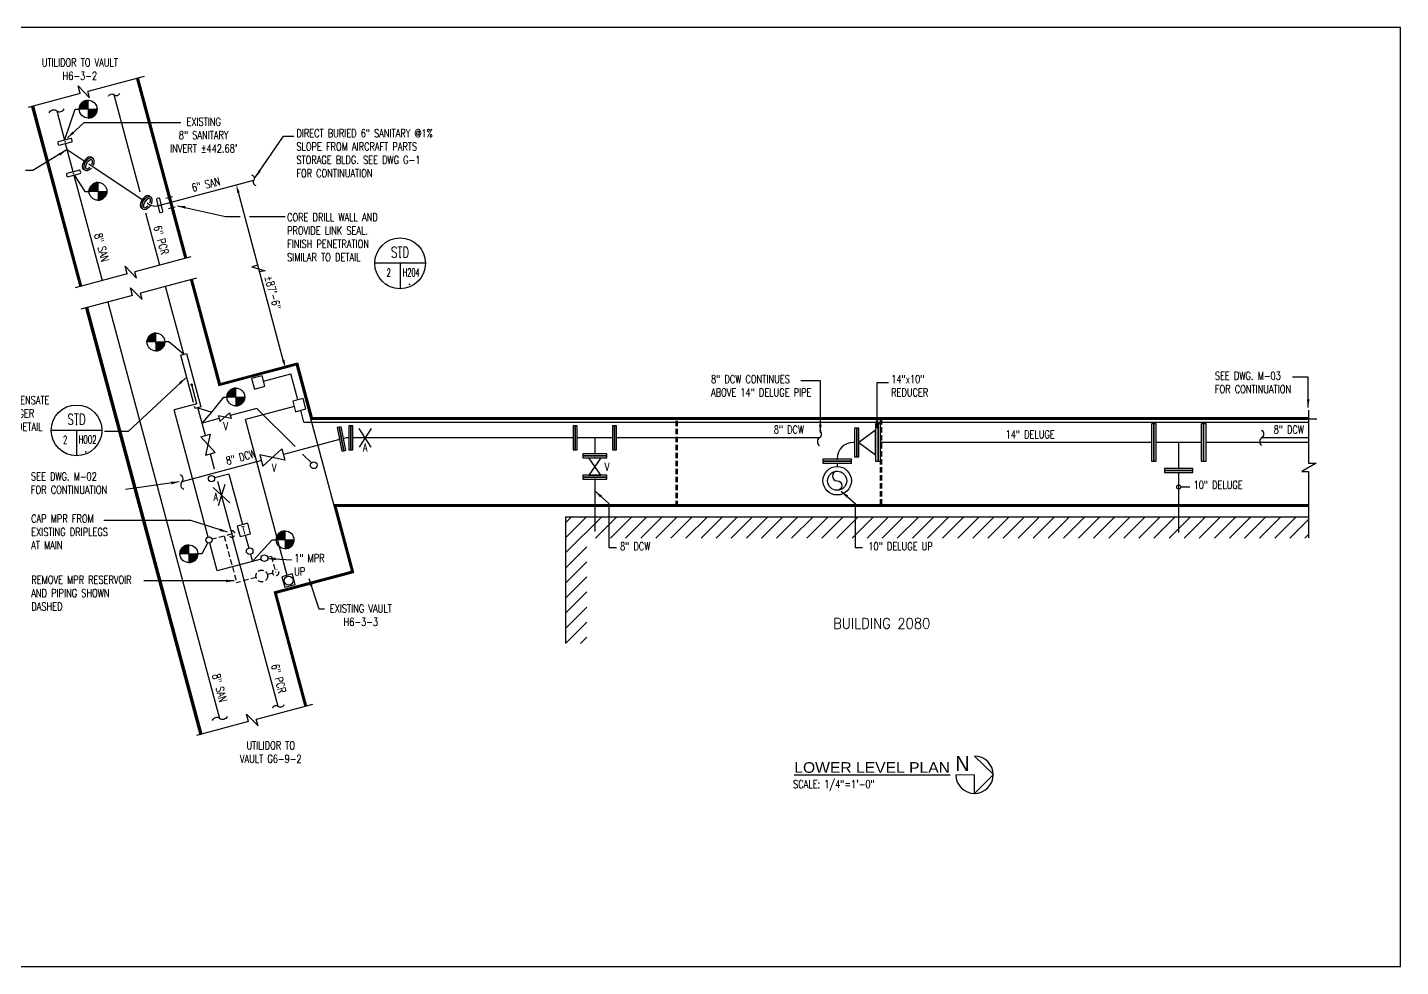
# Model space of a CAD drawing. Header units: inches. Extents: x 414 to 3373, y -413 to 990.
# Drawn here: x 810 to 1582, y 187 to 715 of the extents above; entities that cross this region are included whole.
import ezdxf
from ezdxf.enums import TextEntityAlignment as Align

# ---------------------------------------------------------------- set-up
doc = ezdxf.new("R2010")
doc.units = ezdxf.units.IN
doc.header["$LTSCALE"] = 48
doc.header["$MEASUREMENT"] = 0
doc.linetypes.add('HIDDEN4', pattern=[0.09375, 0.0625, -0.03125])
doc.layers.get('Defpoints').update_dxf_attribs({"color": 251})
for name, color, linetype in [('E-POWR', 83, 'Continuous'), ('EXST-BLDG', 253, 'Continuous'), ('EXST-PIPE', 253, 'Continuous'), ('EXST-TEXT', 253, 'Continuous'), ('EXST-UTLD', 251, 'Continuous'), ('EXST-VALV', 253, 'Continuous'), ('FIX DEMO PIPE SECTION', 254, 'Continuous'), ('MU-CONTINUATION NOTE', 51, 'Continuous'), ('MU-DELGE-TEXT', 141, 'Continuous'), ('MU-DEMO', 255, 'HIDDEN4'), ('MU-DEMO-TRGT', 31, 'Continuous'), ('MU-DIMM', 141, 'Continuous'), ('MU-HPR-PIPE', 231, 'Continuous'), ('MU-NEW-TEXT', 151, 'Continuous'), ('MU-PCR-PIPE', 120, 'Continuous'), ('MU-PCR-VALV', 131, 'Continuous'), ('MU-TEXT-LDER', 254, 'Continuous'), ('MU-TRACE-VALV', 202, 'Continuous'), ('P-SAN-PIPE', 90, 'Continuous'), ('P-SAN-TEXT', 71, 'Continuous'), ('P-SAN-VALV', 81, 'Continuous'), ('TITLES', 111, 'Continuous')]:
    doc.layers.add(name, color=color, linetype=linetype)
doc.styles.add('AU145S00', font='19', dxfattribs={"height": 12})
doc.styles.add('ROMAND', font='romand.shx', dxfattribs={"width": 0.9})
doc.styles.add('RomanS', font='romans.shx', dxfattribs={"width": 0.75})
doc.dimstyles.get("Standard").update_dxf_attribs({"dimtxt": 0.09375, "dimasz": 0.09375, "dimexe": 0.0625, "dimexo": 0.0625, "dimgap": 0.03125, "dimtad": 1, "dimdec": 8, "dimzin": 0, "dimdsep": 46, "dimlunit": 4, "dimtxsty": 'RomanS', "dimcen": 0.09, "dimclrd": 254, "dimclre": 254, "dimclrt": 256, "dimadec": 0, "dimazin": 0, "dimtfac": 1, "dimtdec": 8, "dimtofl": 0, "dimtmove": 0, "dimatfit": 3, "dimfxl": 1, "dimtolj": 1, "dimtzin": 0, "dimlwd": -1, "dimlwe": -1, "dimarcsym": 0})

# ---------------------------------------------------------------- blocks, each defined once
blk = doc.blocks.new('8CPLG')
blk.add_lwpolyline([(4.77, 1.1875), (-4.77, 1.1875, 0.414213562), (-5.27, 0.6875), (-5.27, -0.6875, 0.414213562), (-4.77, -1.1875), (4.77, -1.1875, 0.414213562), (5.27, -0.6875), (5.27, 0.6875, 0.414213562)], format="xyb", close=True)
blk.add_point((0, 0))
blk = doc.blocks.new('DTLBUBB')
at = {"linetype": 'Continuous'}
for p, q in [((0.297, 0), (-0.297, 0)), ((0, 0), (0, -0.297))]:
    blk.add_line(p, q, dxfattribs=at)
blk.add_circle((0, 0), 0.297, dxfattribs=at)
at = {"color": 250}
for p in [(0, 0.067), (-0.154, -0.25), (0.11, -0.25)]:
    blk.add_point(p, dxfattribs=at)
at = {"style": 'RomanS'}
for tag, height, width, p in [('DTL#', 0.125, 0.7, (0, 0.067)), ('WHERE_CUT', 0.0938, 0.6, (-0.103, -0.169)), ('WHERE_DRAWN', 0.0938, 0.6, (0.117, -0.169))]:
    blk.add_attdef(tag, text='', height=height, dxfattribs=dict(at, width=width)).set_placement(p, align=Align.CENTER)
blk = doc.blocks.new('TARGET')
at = {"color": 0}
for p, q in [((-5, 0.22), (-0.22, 5)), ((-4.86, 0), (-5, 0.14)), ((-4.51, 0), (-4.98, 0.47)), ((-4.96, 0.6), (-0.6, 4.96)), ((-4.15, 0), (-4.94, 0.79)), ((-4.89, 1.03), (-1.03, 4.89)), ((-3.8, 0), (-4.88, 1.08)), ((-4.86, 0), (0, 4.86)), ((-3.45, 0), (-4.81, 1.36)), ((-4.77, 1.5), (-1.5, 4.77)), ((-3.09, 0), (-4.73, 1.63)), ((-2.74, 0), (-4.63, 1.89)), ((-4.55, 2.08), (-2.08, 4.55)), ((-2.38, 0), (-4.52, 2.14)), ((-4.5, 0), (0, 4.5)), ((-2.03, 0), (-4.4, 2.37)), ((-1.68, 0), (-4.27, 2.6)), ((-4.15, 0), (0, 4.15)), ((-1.32, 0), (-4.14, 2.81)), ((-4.06, 2.92), (-2.92, 4.06)), ((-0.97, 0), (-3.99, 3.02)), ((-0.62, 0), (-3.83, 3.21)), ((-3.8, 0), (0, 3.8)), ((-0.26, 0), (-3.66, 3.4)), ((0, 0.09), (-3.49, 3.58)), ((-3.44, 0), (0, 3.44)), ((0, 0.44), (-3.31, 3.75)), ((0, 0.8), (-3.11, 3.91)), ((-3.09, 0), (0, 3.09)), ((0, 1.15), (-2.91, 4.06)), ((-2.74, 0), (0, 2.74)), ((0, 1.5), (-2.7, 4.21)), ((0, 1.86), (-2.48, 4.34)), ((-2.38, 0), (0, 2.38)), ((0, 2.21), (-2.25, 4.46)), ((-2.03, 0), (0, 2.03)), ((0, 2.57), (-2.01, 4.58)), ((0, 2.92), (-1.76, 4.68)), ((-1.68, 0), (0, 1.68)), ((0, 3.27), (-1.5, 4.77)), ((-1.32, 0), (0, 1.32)), ((0, 3.63), (-1.22, 4.85)), ((-0.97, 0), (0, 0.97)), ((0, 3.98), (-0.93, 4.91)), ((0, 4.33), (-0.63, 4.96)), ((-0.62, 0), (0, 0.62)), ((0, 4.69), (-0.3, 4.99)), ((-0.26, 0), (0, 0.26)), ((0, -4.69), (4.69, 0)), ((0, -4.33), (4.33, 0)), ((0, -3.98), (3.98, 0)), ((0, -3.63), (3.63, 0)), ((0, -3.27), (3.27, 0)), ((0, -2.92), (2.92, 0)), ((0, -2.57), (2.57, 0)), ((0, -2.21), (2.21, 0)), ((0, -1.86), (1.86, 0)), ((0, -1.51), (1.51, 0)), ((0, -1.15), (1.15, 0)), ((0, -0.8), (0.8, 0)), ((0, -0.44), (0.44, 0)), ((0, -0.09), (0.09, 0)), ((3.58, -3.49), (0.09, 0)), ((3.75, -3.31), (0.44, 0)), ((3.91, -3.11), (0.8, 0)), ((4.06, -2.91), (1.15, 0)), ((4.21, -2.7), (1.5, 0)), ((4.34, -2.48), (1.86, 0)), ((4.46, -2.25), (2.21, 0)), ((4.58, -2.01), (2.57, 0)), ((4.68, -1.76), (2.92, 0)), ((4.77, -1.5), (3.27, 0)), ((4.85, -1.22), (3.63, 0)), ((4.91, -0.93), (3.98, 0)), ((4.96, -0.63), (4.33, 0)), ((4.99, -0.3), (4.69, 0)), ((3.4, -3.66), (0, -0.26)), ((3.21, -3.83), (0, -0.62)), ((3.02, -3.99), (0, -0.97)), ((2.81, -4.14), (0, -1.32)), ((2.6, -4.27), (0, -1.68)), ((2.37, -4.4), (0, -2.03)), ((2.14, -4.52), (0, -2.38)), ((1.89, -4.63), (0, -2.74)), ((1.63, -4.73), (0, -3.09)), ((1.36, -4.81), (0, -3.45)), ((1.08, -4.88), (0, -3.8)), ((0.79, -4.94), (0, -4.15)), ((0.47, -4.98), (0, -4.51)), ((0.14, -5), (0, -4.86)), ((0.04, -5), (5, -0.04)), ((0.41, -4.98), (4.98, -0.41)), ((0.82, -4.93), (4.93, -0.82)), ((1.26, -4.84), (4.84, -1.26)), ((1.78, -4.67), (4.67, -1.78)), ((2.45, -4.36), (4.36, -2.45))]:
    blk.add_line(p, q, dxfattribs=at)
for q in [(-5, 0), (0, 5), (0, -5), (5, 0)]:
    blk.add_line((0, 0), q)
blk.add_circle((0, 0), 5)
for start, end in [(90, 180), (270, 0)]:
    blk.add_arc((0, 0), 5, start, end)
blk = doc.blocks.new('*D30')
at = {"layer": 'Defpoints', "color": 0, "transparency": 16777216}
for p in [(927.41, 626.12), (916.71, 623.25), (944.28, 520.35)]:
    blk.add_point(p, dxfattribs=at)
at = {"layer": 'MU-DIMM', "color": 254, "transparency": 16777216}
for p, q in [((919.61, 624.03), (930.3, 626.89)), ((953.81, 527.57), (928.57, 621.77)), ((947.18, 521.13), (957.87, 524))]:
    blk.add_line(p, q, dxfattribs=at)
for points in [[(929.29, 621.96), (927.85, 621.58), (927.41, 626.12)], [(954.54, 527.76), (953.09, 527.37), (954.98, 523.22)]]:
    blk.add_solid(points, dxfattribs=at)
at = {"layer": 'MU-DIMM', "transparency": 16777216, "insert": (947.96, 565.56), "char_height": 4.5, "attachment_point": 5, "rotation": 285, "style": 'RomanS'}
blk.add_mtext('\\A1;%%P87\'-6"', dxfattribs=at)
blk = doc.blocks.new('10blndflg')
blk.add_lwpolyline([(0, -8), (1.1875, -8), (1.1875, 8), (0, 8)], close=True)
at = {"color": 252}
blk.add_point((0, 0), dxfattribs=at)
blk = doc.blocks.new('14blndflg')
blk.add_lwpolyline([(1.375, 10.5), (0, 10.5), (0, -10.5), (1.375, -10.5)], close=True)
at = {"color": 252}
for p in [(0, 0), (1.375, 0)]:
    blk.add_point(p, dxfattribs=at)
blk = doc.blocks.new('8blndflg')
blk.add_lwpolyline([(1.125, 6.75), (0, 6.75), (0, -6.75), (1.125, -6.75)], close=True)
at = {"color": 252}
for p in [(0, 0), (1.125, 0)]:
    blk.add_point(p, dxfattribs=at)

msp = doc.modelspace()

# ---------------------------------------------------------------- linework, layer by layer
at = {"layer": 'Defpoints'}
msp.add_lwpolyline([(765.83503829, 714.59132975), (765.83503829, 186.59132975), (1581.83503829, 186.59132975), (1581.83503829, 714.59132975)], close=True, dxfattribs=at)
at = {"layer": 'E-POWR'}
for p, q in [((942.68983887, 515.79805078), (958.10756494, 519.92921803)), ((962.05472897, 505.19820133), (958.10756494, 519.92921803)), ((959.90476855, 501.47436065), (932.55238588, 494.1453118)), ((956.02384082, 406.54864943), (932.55238588, 494.1453118)), ((965.40616589, 492.69046847), (963.62860923, 499.32440023)), ((965.40616589, 492.69046847), (1530.10631562, 492.69046847))]:
    msp.add_line(p, q, dxfattribs=at)
for points in [[(936.02909763, 517.16107107), (937.6029779, 511.28726997), (943.476779, 512.86115023), (941.90289874, 518.73495133)], [(959.11782842, 504.4112612), (960.69170868, 498.5374601), (966.56550978, 500.11134036), (964.99162952, 505.98514146)], [(953.08694027, 405.7617093), (954.66082053, 399.8879082), (960.53462163, 401.46178846), (958.96074137, 407.33558956)]]:
    msp.add_lwpolyline(points, close=True, dxfattribs=at)
msp.add_circle((956.81078095, 403.61174888), 2.53873966, dxfattribs=at)
at = {"layer": 'EXST-BLDG'}
for p, q in [((1112.44465386, 439.47969267), (1112.44465386, 368.47927606)), ((1112.44465386, 439.47969267), (1530.10631562, 439.47969267)), ((1112.44465386, 436.1074253), (1115.81692123, 439.47969267)), ((1112.44465386, 427.62214393), (1124.30220261, 439.47969267)), ((1112.44465386, 419.13686255), (1132.78748398, 439.47969267)), ((1129.27276536, 427.47969267), (1141.27276536, 439.47969267)), ((1137.75804673, 427.47969267), (1149.75804673, 439.47969267)), ((1146.24332811, 427.47969267), (1158.24332811, 439.47969267)), ((1154.72860948, 427.47969267), (1166.72860948, 439.47969267)), ((1163.21389085, 427.47969267), (1175.21389085, 439.47969267)), ((1171.69917223, 427.47969267), (1183.69917223, 439.47969267)), ((1180.1844536, 427.47969267), (1192.1844536, 439.47969267)), ((1188.66973498, 427.47969267), (1200.66973498, 439.47969267)), ((1197.15501635, 427.47969267), (1209.15501635, 439.47969267)), ((1205.64029773, 427.47969267), (1217.64029773, 439.47969267)), ((1214.1255791, 427.47969267), (1226.1255791, 439.47969267)), ((1222.61086047, 427.47969267), (1234.61086047, 439.47969267)), ((1231.09614185, 427.47969267), (1243.09614185, 439.47969267)), ((1239.58142322, 427.47969267), (1251.58142322, 439.47969267)), ((1248.0667046, 427.47969267), (1260.0667046, 439.47969267)), ((1256.55198597, 427.47969267), (1268.55198597, 439.47969267)), ((1265.03726735, 427.47969267), (1277.03726735, 439.47969267)), ((1273.52254872, 427.47969267), (1285.52254872, 439.47969267)), ((1282.00783009, 427.47969267), (1294.00783009, 439.47969267)), ((1290.49311147, 427.47969267), (1302.49311147, 439.47969267)), ((1298.97839284, 427.47969267), (1310.97839284, 439.47969267)), ((1307.46367422, 427.47969267), (1319.46367422, 439.47969267)), ((1315.94895559, 427.47969267), (1327.94895559, 439.47969267)), ((1324.43423697, 427.47969267), (1336.43423697, 439.47969267)), ((1332.91951834, 427.47969267), (1344.91951834, 439.47969267)), ((1341.40479971, 427.47969267), (1353.40479971, 439.47969267)), ((1349.89008109, 427.47969267), (1361.89008109, 439.47969267)), ((1358.37536246, 427.47969267), (1370.37536246, 439.47969267)), ((1366.86064384, 427.47969267), (1378.86064384, 439.47969267)), ((1375.34592521, 427.47969267), (1387.34592521, 439.47969267)), ((1383.83120658, 427.47969267), (1395.83120658, 439.47969267)), ((1392.31648796, 427.47969267), (1404.31648796, 439.47969267)), ((1400.80176933, 427.47969267), (1412.80176933, 439.47969267)), ((1409.28705071, 427.47969267), (1421.28705071, 439.47969267)), ((1417.77233208, 427.47969267), (1429.77233208, 439.47969267)), ((1426.25761346, 427.47969267), (1438.25761346, 439.47969267)), ((1434.74289483, 427.47969267), (1446.74289483, 439.47969267)), ((1443.2281762, 427.47969267), (1455.2281762, 439.47969267)), ((1451.71345758, 427.47969267), (1463.71345758, 439.47969267)), ((1460.19873895, 427.47969267), (1472.19873895, 439.47969267)), ((1468.68402033, 427.47969267), (1480.68402033, 439.47969267)), ((1477.1693017, 427.47969267), (1489.1693017, 439.47969267)), ((1485.65458308, 427.47969267), (1497.65458308, 439.47969267)), ((1494.13986445, 427.47969267), (1506.13986445, 439.47969267)), ((1502.62514582, 427.47969267), (1514.62514582, 439.47969267)), ((1511.1104272, 427.47969267), (1523.1104272, 439.47969267)), ((1519.59570857, 427.47969267), (1530.10631562, 437.99029972)), ((1528.08098995, 427.47969267), (1530.10631562, 429.50501835)), ((1112.44465386, 410.65158118), (1124.44465386, 422.65158118)), ((1112.44465386, 402.1662998), (1124.44465386, 414.1662998)), ((1112.44465386, 393.68101843), (1124.44465386, 405.68101843)), ((1112.44465386, 385.19573705), (1124.44465386, 397.19573705)), ((1112.44465386, 376.71045568), (1124.44465386, 388.71045568)), ((1112.47024482, 368.25076526), (1124.44465386, 380.22517431)), ((1120.9555262, 368.25076526), (1124.44465386, 371.73989293))]:
    msp.add_line(p, q, dxfattribs=at)
msp.add_lwpolyline([(1530.10631562, 499.35455993), (1530.10631562, 469.55036158), (1534.4999049, 469.55036158), (1526.43093803, 465.00911853), (1530.10631562, 465.00911853), (1530.10631562, 427.69138747)], dxfattribs=at)
at = {"layer": 'EXST-PIPE'}
for p, q in [((873.39169006, 622.05394604), (858.72976621, 676.77299079)), ((826.46798971, 667.74151908), (830.90450072, 651.18423458)), ((836.14793076, 631.61548727), (852.03699526, 572.3166913)), ((884.39551044, 580.98712931), (876.5931527, 610.1059248)), ((897.83697966, 530.82288323), (887.63607704, 568.89317009)), ((855.27756186, 560.22273208), (918.02871738, 326.03223145)), ((910.0587949, 485.2104478), (905.87491501, 500.82490014)), ((985.42565716, 482.91159849), (953.91501367, 474.46834701)), ((1116.80126811, 483.87825775), (992.96461862, 483.87825775)), ((1138.80126811, 483.87825775), (1119.05126811, 483.87825775)), ((1128.92626811, 483.87825775), (1128.92626811, 474.95402921)), ((1255.15834791, 483.87825775), (1141.05126811, 483.87825775)), ((1274.96643838, 481.21959511), (1274.15393838, 481.21959511)), ((1441.77893838, 481.21959511), (1289.52893838, 481.21959511)), ((1469.77893838, 481.21959511), (1444.52893838, 481.21959511)), ((1457.15393838, 466.66058965), (1457.15393838, 481.21959511)), ((1530.10631562, 481.21959511), (1472.52893838, 481.21959511)), ((1530.10631562, 483.87825775), (1503.76170061, 483.87825775)), ((941.50225906, 471.14235944), (896.7402294, 459.14840974)), ((915.14495076, 466.22865572), (912.83045121, 474.86648562)), ((1265.15393838, 472.21959511), (1265.15393838, 471.90709511)), ((923.26206083, 463.51602567), (915.15944426, 461.3449361)), ((923.26206083, 463.51602567), (930.89068434, 435.04561517)), ((1271.52893838, 470.71959511), (1258.77893838, 470.71959511)), ((1265.15393838, 469.53209511), (1265.15393838, 467.71959511)), ((1457.15393838, 430.72362826), (1457.15393838, 464.28558965)), ((924.454819, 431.48375442), (917.0075944, 459.27717502)), ((1128.92626811, 460.70402921), (1128.92626811, 431.23762086)), ((950.89642013, 332.80235557), (925.36068566, 428.10301403)), ((932.4645646, 429.17181406), (934.41736641, 421.88385848)), ((935.37483569, 418.31053448), (936.44901532, 414.30164152))]:
    msp.add_line(p, q, dxfattribs=at)
for points in [[(855.53013691, 675.9156527, -0.5), (858.72976621, 676.77299079, 0.5), (861.92939551, 677.63032888)], [(822.30243459, 666.62536195, -0.5), (826.46798971, 667.74151908, 0.5), (830.63354484, 668.85767622)], [(1255.15834791, 488.19075775, -0.5), (1255.15834791, 483.87825775, 0.5), (1255.15834791, 479.56575775)], [(1503.76170061, 488.19075775, -0.5), (1503.76170061, 483.87825775, 0.5), (1503.76170061, 479.56575775)], [(895.62407227, 463.31396486, -0.5), (896.7402294, 459.14840974, 0.5), (897.85638653, 454.98285461)], [(1265.15393838, 465.09459511, 1), (1265.15393838, 459.71959511, -1), (1265.15393838, 454.34459511, -1)], [(954.09604943, 333.65969366, -0.5), (950.89642013, 332.80235557, 0.5), (947.69679083, 331.94501749)], [(922.19427251, 327.14838858, -0.5), (918.02871738, 326.03223145, 0.5), (913.86316226, 324.91607432)]]:
    msp.add_lwpolyline(points, format="xyb", dxfattribs=at)
for points in [[(1286.77893838, 474.21959511), (1286.77893838, 488.21959511), (1277.34143838, 481.21959511)], [(927.95378379, 434.25867503), (929.52766405, 428.38487393), (935.40146515, 429.9587542), (933.82758489, 435.8325553)]]:
    msp.add_lwpolyline(points, close=True, dxfattribs=at)
for centre, radius in [((1265.15393838, 459.71959511), 8), ((1265.15393838, 459.71959511), 5.375), ((913.46907407, 460.89200277), 1.75), ((912.06739591, 426.3528211), 1.75), ((934.9288864, 420.10598129), 1.85)]:
    msp.add_circle(centre, radius, dxfattribs=at)
for centre, radius, end in [((990.71461862, 471.87825775), 12, 105), ((1274.15393838, 472.21959511), 9, 180)]:
    msp.add_arc(centre, radius, 90, end, dxfattribs=at)
at = {"layer": 'EXST-TEXT'}
msp.add_lwpolyline([(1458.29903478, 456.26402272, -1), (1456.00884199, 456.26402272, -1), (1458.29903478, 456.26402272), (1463.45197442, 456.26402272)], format="xyb", dxfattribs=at)
at = {"layer": 'EXST-UTLD'}
for p, q in [((871.2898537, 685.92180404), (898.40143492, 584.74000547)), ((871.48303887, 685.97356785), (898.59462008, 584.79176928)), ((871.67622403, 686.02533166), (898.78780525, 584.84353308)), ((871.8694092, 686.07709546), (898.98099041, 584.89529689)), ((872.06259436, 686.12885927), (899.17417558, 584.9470607)), ((872.25577953, 686.18062308), (899.36736074, 584.99882451)), ((812.3683783, 670.13384229), (839.47995951, 568.95204372)), ((812.56156346, 670.1856061), (839.67314468, 569.00380752)), ((812.75474863, 670.2373699), (839.86632984, 569.05557133)), ((812.94793379, 670.28913371), (840.05951501, 569.10733514)), ((813.14111896, 670.34089752), (840.25270017, 569.15909895)), ((813.33430412, 670.39266133), (840.44588534, 569.21086276)), ((901.64200152, 572.64604625), (917.57132568, 513.19699917)), ((901.83518669, 572.69781006), (917.71274704, 513.44194814)), ((902.02837185, 572.74957386), (917.85416839, 513.68689712)), ((902.22155702, 572.80133767), (917.99558975, 513.93184609)), ((902.41474218, 572.85310148), (918.1370111, 514.17679507)), ((902.60792735, 572.90486529), (918.27843246, 514.42174404)), ((842.72052612, 556.8580845), (906.99747202, 316.97325663)), ((842.91371129, 556.9098483), (907.19065719, 317.02502044)), ((843.10689645, 556.96161211), (907.38384235, 317.07678425)), ((843.30008162, 557.01337592), (907.57702752, 317.12854806)), ((843.49326678, 557.06513973), (907.77021268, 317.18031187)), ((843.68645195, 557.11690354), (907.96339785, 317.23207568)), ((917.57132568, 513.19699917), (961.03798786, 524.8438562)), ((917.71274704, 513.44194814), (961.17940922, 525.08880517)), ((917.85416839, 513.68689712), (961.32083057, 525.33375415)), ((917.99558975, 513.93184609), (961.46225193, 525.57870312)), ((918.1370111, 514.17679507), (961.60367329, 525.8236521)), ((918.27843246, 514.42174404), (961.74509464, 526.06860107)), ((961.03798786, 524.8438562), (992.09627327, 408.93275704)), ((961.17940922, 525.08880517), (969.34760255, 494.60469267)), ((961.32083057, 525.33375415), (969.50441731, 494.79219267)), ((961.46225193, 525.57870312), (969.66123207, 494.97969267)), ((961.60367329, 525.8236521), (969.81804683, 495.16719267)), ((961.74509464, 526.06860107), (969.9748616, 495.35469267)), ((969.19078778, 494.41719267), (1530.10631562, 494.41719267)), ((969.34760255, 494.60469267), (1534.8044015, 494.60469267)), ((969.50441731, 494.79219267), (1530.10631562, 494.79219267)), ((969.66123207, 494.97969267), (1530.10631562, 494.97969267)), ((969.81804683, 495.16719267), (1530.10631562, 495.16719267)), ((969.9748616, 495.35469267), (1530.10631562, 495.35469267)), ((982.05234902, 446.41719267), (1530.10631562, 446.41719267)), ((982.30964473, 446.22969267), (992.34122225, 408.79133569)), ((982.30964473, 446.22969267), (1530.10631562, 446.22969267)), ((982.56694044, 446.04219267), (992.58617122, 408.64991433)), ((982.56694044, 446.04219267), (1530.10631562, 446.04219267)), ((982.82423615, 445.85469267), (992.8311202, 408.50849297)), ((982.82423615, 445.85469267), (1530.10631562, 445.85469267)), ((983.08153186, 445.66719267), (993.07606917, 408.36707162)), ((983.08153186, 445.66719267), (1530.10631562, 445.66719267)), ((983.33882757, 445.47969267), (993.32101815, 408.22565026)), ((983.33882757, 445.47969267), (1530.10631562, 445.47969267)), ((948.62961109, 397.28590001), (992.09627327, 408.93275704)), ((948.87456007, 397.14447866), (992.34122225, 408.79133569)), ((949.11950904, 397.0030573), (992.58617122, 408.64991433)), ((949.36445801, 396.86163595), (992.8311202, 408.50849297)), ((949.60940699, 396.72021459), (993.07606917, 408.36707162)), ((949.85435596, 396.57879323), (993.32101815, 408.22565026)), ((948.62961109, 397.28590001), (965.91894743, 332.76121838)), ((948.87456007, 397.14447866), (966.11213259, 332.81298219)), ((949.11950904, 397.0030573), (966.30531776, 332.864746)), ((949.36445801, 396.86163595), (966.49850292, 332.91650981)), ((949.60940699, 396.72021459), (966.69168809, 332.96827362)), ((949.85435596, 396.57879323), (966.88487325, 333.02003743))]:
    msp.add_line(p, q, dxfattribs=at)
at = {"layer": 'EXST-UTLD', "linetype": 'HIDDEN4'}
for p, q in [((1174.69465386, 445.47969267), (1174.69465386, 494.41719267)), ((1175.06965386, 445.47969267), (1175.06965386, 494.41719267)), ((1175.25715386, 445.47969267), (1175.25715386, 494.41719267)), ((1175.44465386, 445.47969267), (1175.44465386, 494.41719267)), ((1289.44465386, 446.41719267), (1289.44465386, 495.35469267)), ((1289.63215386, 446.41719267), (1289.63215386, 495.35469267)), ((1289.81965386, 446.41719267), (1289.81965386, 495.35469267)), ((1290.00715386, 446.41719267), (1290.00715386, 495.35469267)), ((1290.19465386, 446.41719267), (1290.19465386, 495.35469267))]:
    msp.add_line(p, q, dxfattribs=at)
at = {"layer": 'EXST-UTLD'}
for points in [[(875.55926563, 687.06578952), (844.02604194, 678.61648769)], [(839.639538, 677.4411275), (838.50239342, 681.68500886), (844.97729966, 675.06634555), (844.02604194, 678.61648769)], [(839.639538, 677.4411275), (810.48080986, 669.62806985)], [(866.01978674, 576.06336899), (864.88264216, 580.30725034), (871.35754841, 573.68858704), (870.40629069, 577.23872918)], [(901.93951438, 585.688031), (870.40629069, 577.23872918)], [(866.01978674, 576.06336899), (836.8610586, 568.25031133)], [(905.05106905, 573.55950314), (873.51784536, 565.11020132)], [(869.13134141, 563.93484113), (839.97261327, 556.12178347)], [(869.13134141, 563.93484113), (867.99419683, 568.17872248), (874.46910308, 561.56005917), (873.51784536, 565.11020132)], [(970.18931746, 333.90546059), (938.65609377, 325.45615876)], [(934.26958983, 324.28079857), (905.11086169, 316.46774092)], [(934.26958983, 324.28079857), (933.13244525, 328.52467993), (939.60735149, 321.90601662), (938.65609377, 325.45615876)]]:
    msp.add_lwpolyline(points, dxfattribs=at)
at = {"layer": 'EXST-VALV'}
for points in [[(1003.26298299, 478.57827586), (996.51896588, 489.17823964)], [(1003.26298299, 489.17823964), (996.51896588, 478.57827586)], [(923.69300365, 447.35532861), (914.43531085, 455.84862732)], [(920.94953115, 457.59410738), (917.17878336, 445.60984854)]]:
    msp.add_lwpolyline(points, dxfattribs=at)
for points in [[(910.17838166, 474.15586573), (915.48252077, 475.57710552), (907.40672535, 484.4998279), (912.71086446, 485.92106769)], [(940.64951519, 474.32484291), (942.35500294, 467.95987597), (953.0622698, 477.65083048), (954.76775755, 471.28586354)], [(1125.63151878, 462.95402921), (1132.22101743, 462.95402921), (1125.63151878, 472.70402921), (1132.22101743, 472.70402921)]]:
    msp.add_lwpolyline(points, close=True, dxfattribs=at)
at = {"layer": 'FIX DEMO PIPE SECTION'}
msp.add_line((924.454819, 431.48375442), (925.36068566, 428.10301403), dxfattribs=at)
at = {"layer": 'MU-DEMO'}
for p, q in [((924.90775233, 429.79338423), (913.75776611, 426.80575442)), ((920.55149746, 428.62612926), (927.58549997, 402.37487452)), ((947.13824802, 417.16581279), (945.00257239, 416.59356023)), ((947.13824802, 417.16581279), (949.52619683, 408.25386653)), ((938.52838597, 405.30701199), (927.58549997, 402.37487452)), ((947.73923405, 407.7750513), (944.92764457, 407.02168816))]:
    msp.add_line(p, q, dxfattribs=at)
msp.add_circle((941.72801527, 406.16435008), 3.3125, dxfattribs=at)
for centre, radius, start, end in [((924.90775233, 429.79338423), 1.75, 227.3813443727, 162.6186556273), ((949.52619683, 408.25386653), 1.85, 143.2042616139, 66.7957383861)]:
    msp.add_arc(centre, radius, start, end, dxfattribs=at)
at = {"layer": 'MU-DEMO-TRGT', "color": 254}
msp.add_line((908.20319324, 492.13564747), (913.63109608, 498.33150779), dxfattribs=at)
for points in [[(831.01936918, 651.55843573), (836.79848191, 668.65397887), (839.15238154, 668.65397887)], [(836.49009139, 631.30590234), (842.32375358, 622.44399468), (844.67765322, 622.44399468)], [(897.5951955, 531.03462652), (889.55046863, 537.74732202), (887.196569, 537.74732202)], [(905.73498912, 500.7029958), (913.63109608, 498.33150779), (920.39664292, 506.80494623), (922.13559833, 506.80494623)], [(911.19176405, 424.70114333), (908.0873089, 418.70120327), (905.73340926, 418.70120327)], [(937.09460354, 415.14174153), (947.48381041, 426.516009), (949.83771004, 426.516009)]]:
    msp.add_lwpolyline(points, dxfattribs=at)
at = {"layer": 'MU-DIMM', "color": 254}
msp.add_lwpolyline([(939.5317381, 580.88697856), (936.14718869, 580.00354448), (943.57130239, 577.83587181), (940.53700014, 577.10864143)], dxfattribs=at)
at = {"layer": 'MU-HPR-PIPE'}
for p, q in [((905.20529788, 503.04651274), (902.35183096, 513.69579625)), ((905.20529788, 503.04651274), (892.44305163, 499.62687916)), ((911.62322068, 428.04551373), (892.44305163, 499.62687916)), ((916.72220164, 409.01585773), (912.5290752, 424.66481866)), ((941.3823395, 415.62352175), (916.72220164, 409.01585773))]:
    msp.add_line(p, q, dxfattribs=at)
at = {"layer": 'MU-HPR-PIPE', "const_width": 0.75}
msp.add_lwpolyline([(902.71405315, 513.79285339, 1), (901.98960878, 513.59873911, 1)], format="xyb", close=True, dxfattribs=at)
at = {"layer": 'MU-PCR-PIPE'}
for p, q in [((917.79554838, 494.70591128), (908.20319324, 492.13564747)), ((938.96196696, 500.37743604), (924.00192568, 496.36890506)), ((960.43487089, 478.90453212), (938.96196696, 500.37743604)), ((969.59294842, 469.74645459), (964.67667277, 474.66273024))]:
    msp.add_line(p, q, dxfattribs=at)
at = {"layer": 'MU-PCR-VALV'}
msp.add_lwpolyline([(903.28888961, 503.80849114), (896.17008287, 530.37623958), (899.50387645, 531.26952687), (907.5418118, 501.27154379), (904.20801821, 500.37825649), (903.92662884, 501.42841595)], dxfattribs=at)
msp.add_lwpolyline([(917.36917644, 496.29715301), (918.22192031, 493.11466954), (923.57555374, 497.9601468), (924.42829762, 494.77766333)], close=True, dxfattribs=at)
msp.add_circle((970.91877364, 468.42062937), 1.875, dxfattribs=at)
at = {"layer": 'MU-TEXT-LDER'}
msp.add_line((934.83705478, 608.36296073), (954.84929857, 608.36296073), dxfattribs=at)
at = {"layer": 'MU-TRACE-VALV'}
msp.add_circle((943.17637621, 416.16855136), 1.875, dxfattribs=at)
at = {"layer": 'P-SAN-PIPE'}
for p, q in [((835.67577356, 633.37760196), (831.37665793, 649.42211989)), ((841.87403793, 639.47666698), (832.33339754, 645.85151908)), ((874.46358601, 617.70102713), (844.58778346, 637.66340018)), ((885.21103165, 614.80998816), (937.16719784, 628.73160094)), ((887.78008785, 618.60419324), (891.60171875, 619.62819615)), ((889.36953345, 612.81842682), (893.11810169, 613.82285266))]:
    msp.add_line(p, q, dxfattribs=at)
msp.add_ellipse((882.06868402, 618.85057609), major_axis=(6.07436943, 0.30472294), ratio=0.7663126913, start_param=3.7492495201, end_param=4.9028655284, dxfattribs=at)
at = {"layer": 'P-SAN-PIPE', "color": 250}
for p in [(847.13427373, 637.30622923), (878.90586894, 614.3183211), (879.72382181, 615.53058938)]:
    msp.add_point(p, dxfattribs=at)
at = {"layer": 'P-SAN-VALV'}
msp.add_lwpolyline([(935.86152423, 631.77591903, -0.5), (937.16719784, 628.73160094, 0.5), (938.47287144, 625.68728284)], format="xyb", dxfattribs=at)
for centre, major_axis, ratio, start_param, end_param in [((843.82955461, 638.17043498), (2.24885073, 3.36581932), 0.5809469274, 6.0877862181, 9.6197226489), ((844.58778346, 637.66340018), (2.24885073, 3.36581932), 0.5809469274, 4.9619965573, 10.7459385881), ((844.58778346, 637.66340018), (1.6907294, 2.53035536), 0.4441421251, 5.0472076994, 10.6607555686), ((876.41910269, 616.39479514), (2.24885073, 3.36581932), 0.5809469274, 6.0877862181, 9.6197226489), ((877.17733154, 615.88776034), (2.24885073, 3.36581932), 0.5809469274, 5.0061370763, 10.7785518098), ((877.17733154, 615.88776034), (1.6907294, 2.53035536), 0.4441421251, 5.0474340271, 10.6595029224)]:
    msp.add_ellipse(centre, major_axis=major_axis, ratio=ratio, start_param=start_param, end_param=end_param, dxfattribs=at)
at = {"layer": 'TITLES'}
for p, q in [((1342.36610619, 304.90792009), (1352.96286564, 294.47814692)), ((1342.36610619, 283.92866438), (1352.96286564, 294.47814692)), ((1342.36610619, 283.92866438), (1342.36610619, 294.41829224))]:
    msp.add_line(p, q, dxfattribs=at)
at = {"layer": 'TITLES', "const_width": 0.6125}
msp.add_lwpolyline([(1331.87647834, 294.41829224), (1342.36610619, 294.41829224)], dxfattribs=at)
at = {"layer": 'TITLES'}
msp.add_arc((1342.36610619, 294.41829224), 10.48962785, 180, 90, dxfattribs=at)

# ---------------------------------------------------------------- block references
at = {"layer": 'EXST-PIPE'}
for name, p, rotation in [('8blndflg', (985.4020232, 483.03041444), 11.25000000000082), ('8blndflg', (986.50540664, 483.24989106), 11.25000000000082), ('8blndflg', (1139.92626811, 483.87825775), 180), ('8blndflg', (1141.05126811, 483.87825775), 180), ('14blndflg', (1471.15393838, 481.21959511), 180), ('14blndflg', (1472.52893838, 481.21959511), 180), ('8blndflg', (1128.92626811, 473.82902921), 90), ('8blndflg', (1128.92626811, 472.70402921), 90), ('10blndflg', (1265.15393838, 471.90709511), 270), ('10blndflg', (1265.15393838, 470.71959511), 270), ('10blndflg', (1457.15393838, 466.66058965), 270), ('10blndflg', (1457.15393838, 465.47308965), 270), ('8blndflg', (1128.92626811, 462.95402921), 270), ('8blndflg', (1128.92626811, 461.82902921), 270)]:
    msp.add_blockref(name, p, dxfattribs=dict(at, rotation=rotation))
for name, p in [('8blndflg', (990.71461862, 483.87825775)), ('8blndflg', (991.83961862, 483.87825775)), ('8blndflg', (1116.80126811, 483.87825775)), ('8blndflg', (1117.92626811, 483.87825775)), ('10blndflg', (1274.96643838, 481.21959511)), ('10blndflg', (1276.15393838, 481.21959511)), ('14blndflg', (1286.77893838, 481.21959511)), ('14blndflg', (1288.15393838, 481.21959511)), ('14blndflg', (1441.77893838, 481.21959511)), ('14blndflg', (1443.15393838, 481.21959511))]:
    msp.add_blockref(name, p, dxfattribs=at)
at = {"layer": 'MU-DEMO-TRGT'}
for p in [(844.15238154, 668.65397887), (849.67765322, 622.44399468), (882.196569, 537.74732202), (927.13559833, 506.80494623), (954.83771004, 426.516009), (900.73340926, 418.70120327)]:
    msp.add_blockref('TARGET', p, dxfattribs=at)
at = {"layer": 'MU-NEW-TEXT'}
ref = msp.add_blockref('DTLBUBB', (1019.48357142, 581.97945418), dxfattribs=dict(at, xscale=48, yscale=48, zscale=48))
ref.add_attrib('DTL#', 'STD', dxfattribs={"layer": '0', "height": 6, "style": 'RomanS', "width": 0.7}).set_placement((1019.48357142, 585.19596923), align=Align.CENTER)
ref.add_attrib('WHERE_CUT', '2', dxfattribs={"layer": '0', "height": 4.5, "style": 'RomanS', "width": 0.6}).set_placement((1013.08688331, 574.49129501), align=Align.CENTER)
ref.add_attrib('WHERE_DRAWN', 'H204', dxfattribs={"layer": '0', "height": 4.5, "style": 'RomanS', "width": 0.6}).set_placement((1025.71614224, 574.57658211), align=Align.CENTER)
ref = msp.add_blockref('DTLBUBB', (837.5956514, 488.06106587), dxfattribs=dict(at, xscale=48, yscale=48, zscale=48))
ref.add_attrib('DTL#', 'STD', dxfattribs={"layer": '0', "height": 6, "style": 'RomanS', "width": 0.7}).set_placement((837.5956514, 491.27758091), align=Align.CENTER)
ref.add_attrib('WHERE_CUT', '2', dxfattribs={"layer": '0', "height": 4.5, "style": 'RomanS', "width": 0.6}).set_placement((831.19896328, 480.57290669), align=Align.CENTER)
ref.add_attrib('WHERE_DRAWN', 'HOO2', dxfattribs={"layer": '0', "height": 4.5, "style": 'RomanS', "width": 0.6}).set_placement((843.82822221, 480.65819379), align=Align.CENTER)
at = {"layer": 'P-SAN-VALV'}
for p, xscale, yscale, zscale, rotation in [((831.14057933, 650.30317724), 0.7681159420000556, 0.7681159420000556, 0.7681159420000556, 195.0000000000027), ((835.91185216, 632.49654462), 0.7681159420000556, 0.7681159420000556, 0.7681159420000556, 195.0000000000027), ((884.32952332, 614.57378872), 0.7681159419998971, 0.7681159419998971, 0.7681159419998971, 283.1671561304142)]:
    msp.add_blockref('8CPLG', p, dxfattribs=dict(at, xscale=xscale, yscale=yscale, zscale=zscale, rotation=rotation))

# ---------------------------------------------------------------- texts
at = {"layer": 'EXST-TEXT', "color": 251, "style": 'ROMAND', "width": 0.9}
msp.add_text('BUILDING 2080', height=6, dxfattribs=at).set_placement((1262.88939037, 376.5251429))
at = {"layer": 'EXST-TEXT', "char_height": 4.5, "style": 'RomanS'}
for s, insert, width, attachment_point in [('UTILIDOR TO VAULT H6-3-2', (839.46261396, 697.1269858), 47.5702926397, 2), ('EXISTING\\P8" SANITARY\\PINVERT %%P442.68\'', (909.07717536, 663.812206), 72.254906283, 2), ('8" DCW CONTINUES\\PABOVE 14" DELUGE PIPE', (1194.26372356, 519.11304144), 54.1757680888, 1), ('14"x10"\\PREDUCER', (1295.53477488, 519.11304144), 54.1757680888, 1), ('8" DCW', (1238.05385013, 490.71614523), 36.3733839417, 2), ('14" DELUGE', (1373.63357691, 488.05748258), 36.3733839417, 2), ('8" DCW', (1519.04417648, 490.71614523), 36.3733839417, 2), ('V', (948.63892976, 469.15194311), 41.7247762203, 2), ('V', (1135.79778438, 469.8672463), 41.7247762203, 2), ('10" DELUGE', (1479.27676939, 459.66779695), 36.3733839417, 2), ('8" DCW', (1151.66528927, 425.12376128), 41.7247762203, 2), ('10" DELUGE UP', (1300.78881216, 425.12376128), 41.7247762203, 2), ('EXISTING VAULT\\PH6-3-3', (997.39114933, 390.10024978), 55.5057081148, 2), ('UTILIDOR TO\\PVAULT G6-9-2', (946.75176262, 313.14797), 64.9904438499, 2)]:
    msp.add_mtext(s, dxfattribs=dict(at, insert=insert, width=width, attachment_point=attachment_point))
at = {"layer": 'EXST-TEXT', "char_height": 4.5, "width": 36.3733839417, "attachment_point": 2, "style": 'RomanS'}
for s, insert, rotation in [('6" PCR', (887.39468986, 595.6472762), 285), ('8" SAN', (853.90985992, 591.4772814), 285), ('8" DCW', (929.3663702, 475.16317559), 15), ('6" PCR', (953.43674945, 349.10326251), 285), ('8" SAN', (920.24479856, 343.84022821), 285)]:
    msp.add_mtext(s, dxfattribs=dict(at, insert=insert, rotation=rotation))
at = {"layer": 'EXST-VALV', "style": 'RomanS', "width": 0.7}
for p in [(998.62683793, 476.14080876), (914.61395889, 448.43627905)]:
    msp.add_text('A', height=4.5, dxfattribs=at).set_placement(p)
msp.add_text('T', height=4.5, rotation=15, dxfattribs=at).set_placement((931.13037792, 429.40425259))
at = {"layer": 'MU-CONTINUATION NOTE', "insert": (1477.49855915, 520.99302117), "char_height": 4.5, "width": 50.9998361121, "attachment_point": 1, "style": 'RomanS'}
msp.add_mtext('SEE DWG. M-03\\PFOR CONTINUATION', dxfattribs=at)
at = {"layer": 'MU-DELGE-TEXT', "insert": (811.96746631, 464.38404377), "char_height": 4.5, "width": 62.0168231498, "attachment_point": 1, "style": 'RomanS'}
msp.add_mtext('SEE DWG. M-02\\PFOR CONTINUATION', dxfattribs=at)
at = {"layer": 'MU-NEW-TEXT', "char_height": 4.5, "style": 'RomanS'}
for s, insert, width, attachment_point in [('DIRECT BURIED 6" SANITARY @1% SLOPE FROM AIRCRAFT PARTS STORAGE BLDG. SEE DWG G-1 FOR CONTINUATION', (961.17903481, 657.38258521), 83.3202729184, 1), ('CORE DRILL WALL AND\\PPROVIDE LINK SEAL.\\PFINISH PENETRATION\\PSIMILAR TO DETAIL', (955.98273392, 610.12649708), 58.4540646834, 1), ('CONDENSATE\\PSPARGER\\PSEE DETAIL', (793.43998215, 507.31857416), 44.4454918, 1), ('V', (921.44184502, 492.75698942), 41.7247762203, 2), ('CAP MPR FROM\\PEXISTING DRIPLEGS AT MAIN', (812.12450026, 440.6705566), 51.7986104478, 1), ('1" MPR\\PUP', (959.94105719, 418.52207933), 49.9135165558, 1), ('REMOVE MPR RESERVOIR AND PIPING SHOWN\\PDASHED', (812.1789772, 406.31138684), 64.9152686887, 1)]:
    msp.add_mtext(s, dxfattribs=dict(at, insert=insert, width=width, attachment_point=attachment_point))
at = {"layer": 'P-SAN-TEXT', "insert": (909.73461359, 628.46433537), "char_height": 4.5, "width": 36.3733839417, "attachment_point": 2, "rotation": 13.888201685, "style": 'RomanS'}
msp.add_mtext('6" SAN', dxfattribs=at)
at = {"layer": 'TITLES', "style": 'AU145S00'}
msp.add_text('N', height=8.4, dxfattribs=at).set_placement((1331.50826311, 296.6276793))
at = {"layer": 'TITLES', "style": 'RomanS', "width": 0.75}
msp.add_text('SCALE: 1/4"=1\'-0"', height=4.5, dxfattribs=at).set_placement((1240.40136151, 286.87352875))
at = {"layer": 'TITLES', "insert": (1241.03973898, 301.50764811), "char_height": 6, "width": 154.6926337784, "attachment_point": 1, "style": 'RomanS'}
msp.add_mtext('{\\fArial|b0|i0|c0|p34;\\W1.05;\\LLOWER LEVEL PLAN}', dxfattribs=at)

# ---------------------------------------------------------------- dimensions: what is measured, and where the dimension line sits
at = {"layer": 'MU-DIMM'}
dim = msp.add_linear_dim(base=(927.40552632, 626.11596893), p1=(944.28452451, 520.35477922), p2=(916.7135486, 623.25106214), angle=105, text='%%P87\'-6"', dimstyle='Standard', override={"dimscale": 48}, dxfattribs=at)
dim.commit()
dim.dimension.update_dxf_attribs({"geometry": '*D30', "text_midpoint": (943.92171233, 564.4767236), "dimtype": 161})

# ---------------------------------------------------------------- leaders
at = {"layer": 'EXST-TEXT'}
for points in [[(832.50099869, 652.46689954), (841.94099775, 661.22788435), (896.14279622, 661.22788435)], [(1255.69837026, 486.67826886), (1255.69837026, 515.93452023), (1244.69690012, 515.93452023)], [(1287.56558285, 489.27647197), (1287.56558285, 514.95598242), (1293.93390311, 514.95598242)], [(1129.03769481, 453.8082817), (1136.88501833, 447.01080452), (1136.88501833, 422.1738862), (1141.07025548, 422.1738862)], [(1267.43384894, 453.8082817), (1275.28117246, 447.01080452), (1275.28117246, 422.1738862), (1279.46640961, 422.1738862)], [(968.24704875, 404.79833534), (973.77176278, 387.69876976), (976.97966067, 387.69876976)]]:
    msp.add_leader(points, dimstyle='Standard', override={"dimscale": 48, "dimgap": 0.03125, "dimtad": 0, "dimclrd": 0}, dxfattribs=at)
at = {"layer": 'MU-CONTINUATION NOTE'}
msp.add_leader([(1529.95218478, 500.96232652), (1529.95218478, 518.05030356), (1521.19081975, 518.05030356)], dimstyle='Standard', override={"dimscale": 48, "dimgap": 0.03125, "dimtad": 0, "dimclrd": 256}, dxfattribs=at)
at = {"layer": 'MU-DELGE-TEXT'}
msp.add_leader([(895.3072862, 459.06841661), (865.0988873, 454.75496254)], dimstyle='Standard', override={"dimscale": 48, "dimtad": 0, "dimclrd": 0}, dxfattribs=at)
at = {"layer": 'MU-TEXT-LDER'}
for points, override in [([(938.02080832, 630.13600467), (953.89438651, 653.55715722), (959.75607472, 653.55715722)], {"dimscale": 48, "dimgap": 0.03125, "dimtad": 0, "dimclrd": 256}), ([(831.83429202, 645.53842584), (813.08596117, 634.13276009), (808.91010531, 634.13276009)], {"dimscale": 48, "dimgap": 0.03125, "dimtad": 0, "dimclrd": 0}), ([(894.36785464, 614.36339645), (921.27320338, 608.36296073), (929.50045941, 608.36296073)], {"dimscale": 48, "dimgap": 0.03125, "dimtad": 0, "dimclrd": 0}), ([(898.9639182, 517.66693282), (866.60465982, 487.3731742), (853.23842009, 487.3731742)], {"dimscale": 48, "dimgap": 0.03125, "dimtad": 0, "dimse2": 1, "dimclrd": 256}), ([(922.54513761, 430.80676543), (901.78731355, 437.31322458), (852.85848319, 437.31322458)], {"dimscale": 48, "dimgap": 0.03125, "dimtad": 0, "dimse2": 1, "dimclrd": 256}), ([(945.07792072, 416.08312782), (958.61002486, 415.19623514)], {"dimscale": 48, "dimgap": 0.03125, "dimtad": 0, "dimclrd": 0}), ([(926.16771106, 403.40603491), (875.39255594, 403.40603491)], {"dimscale": 48, "dimgap": 0.03125, "dimtad": 0, "dimclrd": 0})]:
    msp.add_leader(points, dimstyle='Standard', override=override, dxfattribs=at)

doc.saveas('drawing.dxf')
